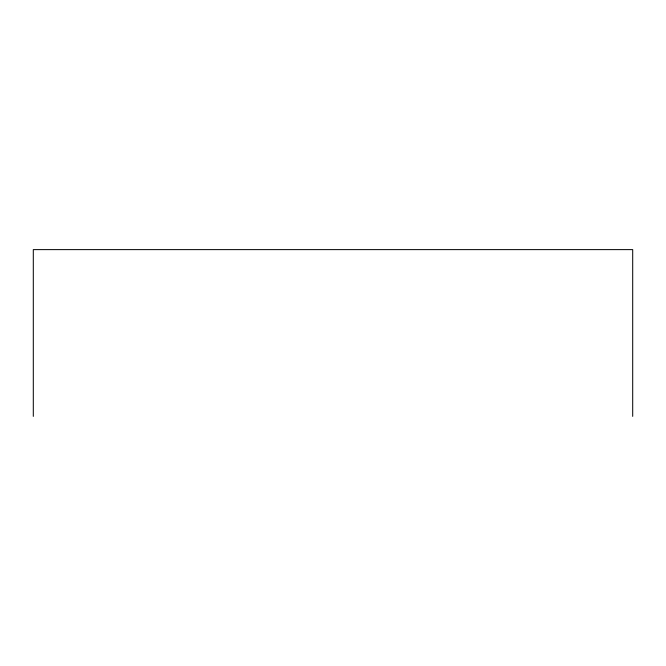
<?xml version="1.0" encoding="UTF-8"?>
<svg xmlns="http://www.w3.org/2000/svg" width="666" height="666" viewBox="0 0 666 666"><rect width="100%" height="100%" fill="white"/><g stroke="black" fill="none" stroke-linecap="round" stroke-linejoin="round"><path stroke-width="1" d="M632.7 416.383L632.7 249.617L33.3 249.617L33.3 416.383"/></g></svg>
